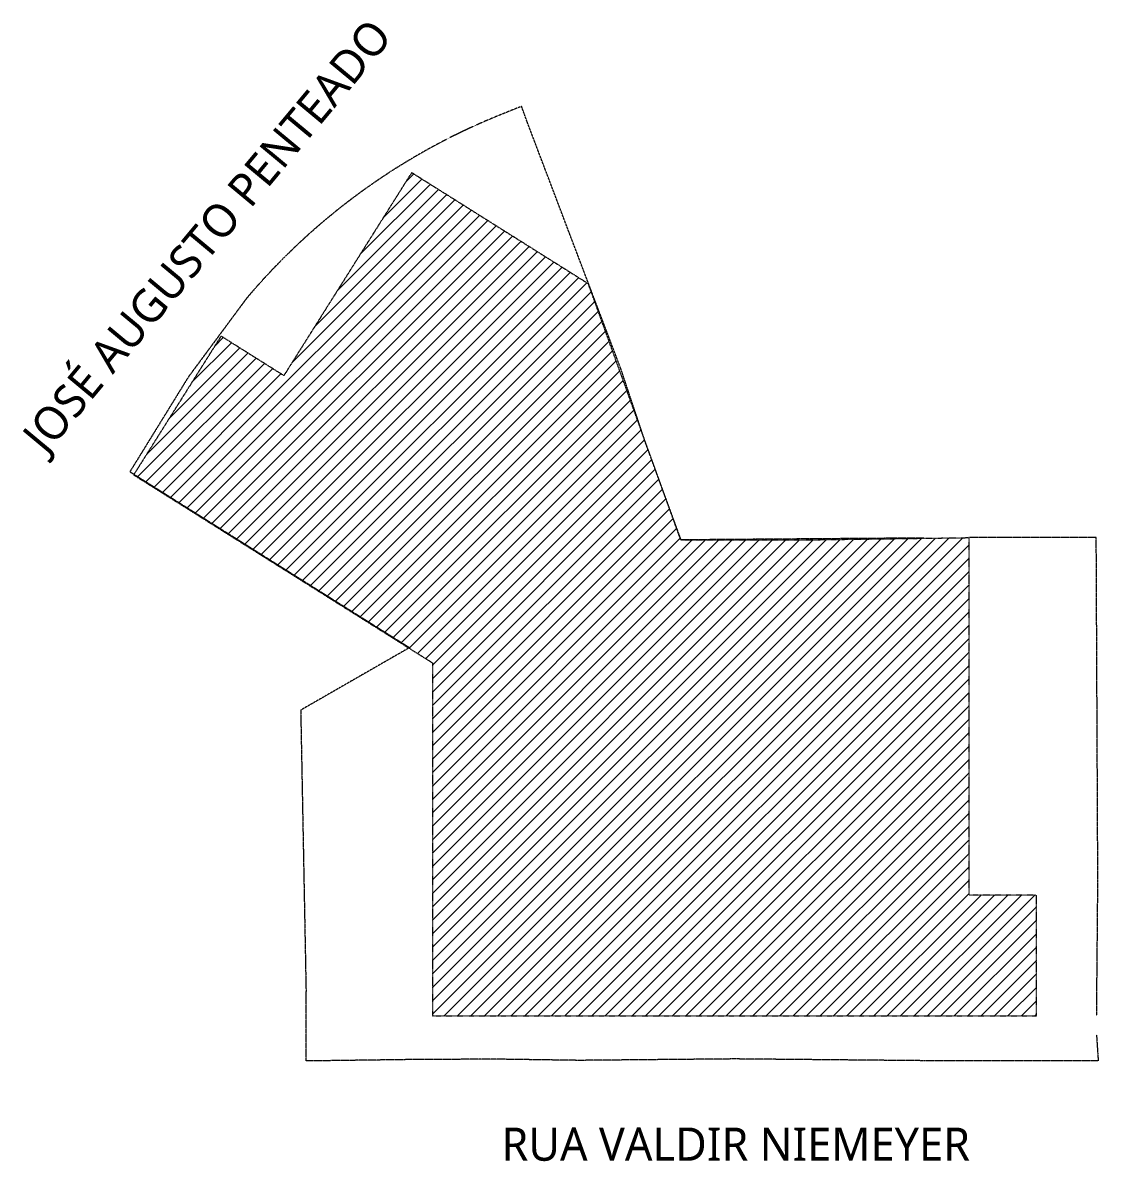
# Model space of a CAD drawing. Extents: x -1981 to 38708, y -3196 to 88064.
# Drawn here: x 22651 to 28882, y -3196 to 3403 of the extents above; entities that cross this region are included whole.
import ezdxf

# ---------------------------------------------------------------- set-up
doc = ezdxf.new("R2010")
doc.units = 0
doc.linetypes.add('Hidden', pattern=[0.714375, 0.47625, -0.238125])
doc.linetypes.add('Hidden 0_75', pattern=[0.15, 0.075, -0.075])
for name, color, linetype, lineweight in [('A-DETL', 7, 'Hidden', 18), ('A-DETL-GENF', 7, 'Continuous', 18), ('G-ANNO-TEXT', 7, 'Continuous', 9)]:
    doc.layers.add(name, color=color, linetype=linetype, lineweight=lineweight)
doc.styles.add('Gadugi_B', font='gadugib.ttf', dxfattribs={"height": 192.5})

msp = doc.modelspace()

# ---------------------------------------------------------------- hatches: boundary and pattern name
at = {"layer": 'A-DETL-GENF', "lineweight": 9, "true_color": 0x3a0df2}
h = msp.add_hatch(dxfattribs=at)
h.set_pattern_fill('FP_4', color=180, style=0, pattern_type=2)
h.set_pattern_definition([(45, (35534.816, 0), (-38.89087, 38.89087), [])])
h.paths.add_polyline_path([(28467.66, -2353.31), (28524.11, -2353.31), (28524.11, -1653.31), (28134.11, -1653.31), (28134.11, 416.69), (27154.21, 403.18), (26464.21, 403.18), (25927.76, 1889.33), (24903.7, 2533.85), (24163.31, 1357.45), (23799.38, 1586.49), (23293.36, 782.48), (25024.11, -306.82), (25024.11, -2353.31), (28134.11, -2353.31)], flags=0)

# ---------------------------------------------------------------- linework, layer by layer
at = {"layer": 'A-DETL', "lineweight": 9}
for p, q in [((25573.31, 2828.36), (25540.83, 2917.98)), ((26116.3, 1396.78), (25573.31, 2828.36)), ((23947.8, 1805.85), (23610.01, 1349.31)), ((26261.11, 962.88), (26116.3, 1396.78)), ((23610.01, 1349.31), (23271.61, 800.54)), ((26465.07, 405.49), (26261.11, 962.88)), ((23271.61, 800.54), (24891.66, -219.08)), ((27872.04, 416.23), (26465.07, 405.49)), ((28351.36, 418.47), (28131.36, 418.47)), ((28870.53, 419.41), (28351.36, 418.47)), ((28879.79, -1578.68), (28870.53, 419.41)), ((24882.9, -224.07), (24261.06, -581.57)), ((24261.06, -581.57), (24292.16, -2211.4)), ((28872.88, -2348.27), (28879.79, -1578.68)), ((24292.44, -2614.87), (24292.44, -2211.4)), ((28871.85, -2463.68), (28881.9, -2614.87)), ((24881.1, -2607.01), (24292.44, -2614.87)), ((25375.86, -2604.17), (24881.1, -2607.01)), ((25876.07, -2611.39), (25375.86, -2604.17)), ((26776.48, -2603.07), (25876.07, -2611.39)), ((27874.82, -2613.21), (26776.48, -2603.07)), ((28367.18, -2614.87), (27874.82, -2613.21)), ((28881.9, -2614.87), (28367.18, -2614.87))]:
    msp.add_line(p, q, dxfattribs=at)
at = {"layer": 'A-DETL', "linetype": 'Hidden 0_75', "lineweight": 9}
for p, q in [((24903.7, 2533.85), (24163.31, 1357.45)), ((25927.76, 1889.33), (24903.7, 2533.85)), ((26464.21, 403.18), (25927.76, 1889.33)), ((23799.38, 1586.49), (23293.36, 782.48)), ((24163.31, 1357.45), (23799.38, 1586.49)), ((23293.36, 782.48), (25024.11, -306.82)), ((27154.21, 403.18), (26464.21, 403.18)), ((28134.11, 416.69), (27154.21, 403.18)), ((28134.11, -1653.31), (28134.11, 416.69)), ((25024.11, -306.82), (25024.11, -2353.31)), ((28524.11, -1653.31), (28134.11, -1653.31)), ((28524.11, -2353.31), (28524.11, -1653.31)), ((25024.11, -2353.31), (28524.11, -2353.31))]:
    msp.add_line(p, q, dxfattribs=at)
at = {"layer": 'A-DETL', "lineweight": 9}
for centre, radius, start, end in [((26830, -445.96), 3602.5, 110.968568, 112.582003), ((26822.31, -621.22), 3762.11, 111.448748, 139.824141)]:
    msp.add_arc(centre, radius, start, end, dxfattribs=at)

# ---------------------------------------------------------------- texts
at = {"layer": 'G-ANNO-TEXT', "insert": (22636.18, 1018.18), "char_height": 192.5, "width": 4254.9564, "attachment_point": 1, "rotation": 50.25004, "style": 'Gadugi_B'}
msp.add_mtext('JOSÉ AUGUSTO PENTEADO', dxfattribs=at)
at = {"layer": 'G-ANNO-TEXT', "insert": (25424.32, -3000.67), "char_height": 192.5, "width": 3690.5684, "attachment_point": 1, "style": 'Gadugi_B'}
msp.add_mtext('RUA VALDIR NIEMEYER', dxfattribs=at)

doc.saveas('drawing.dxf')
